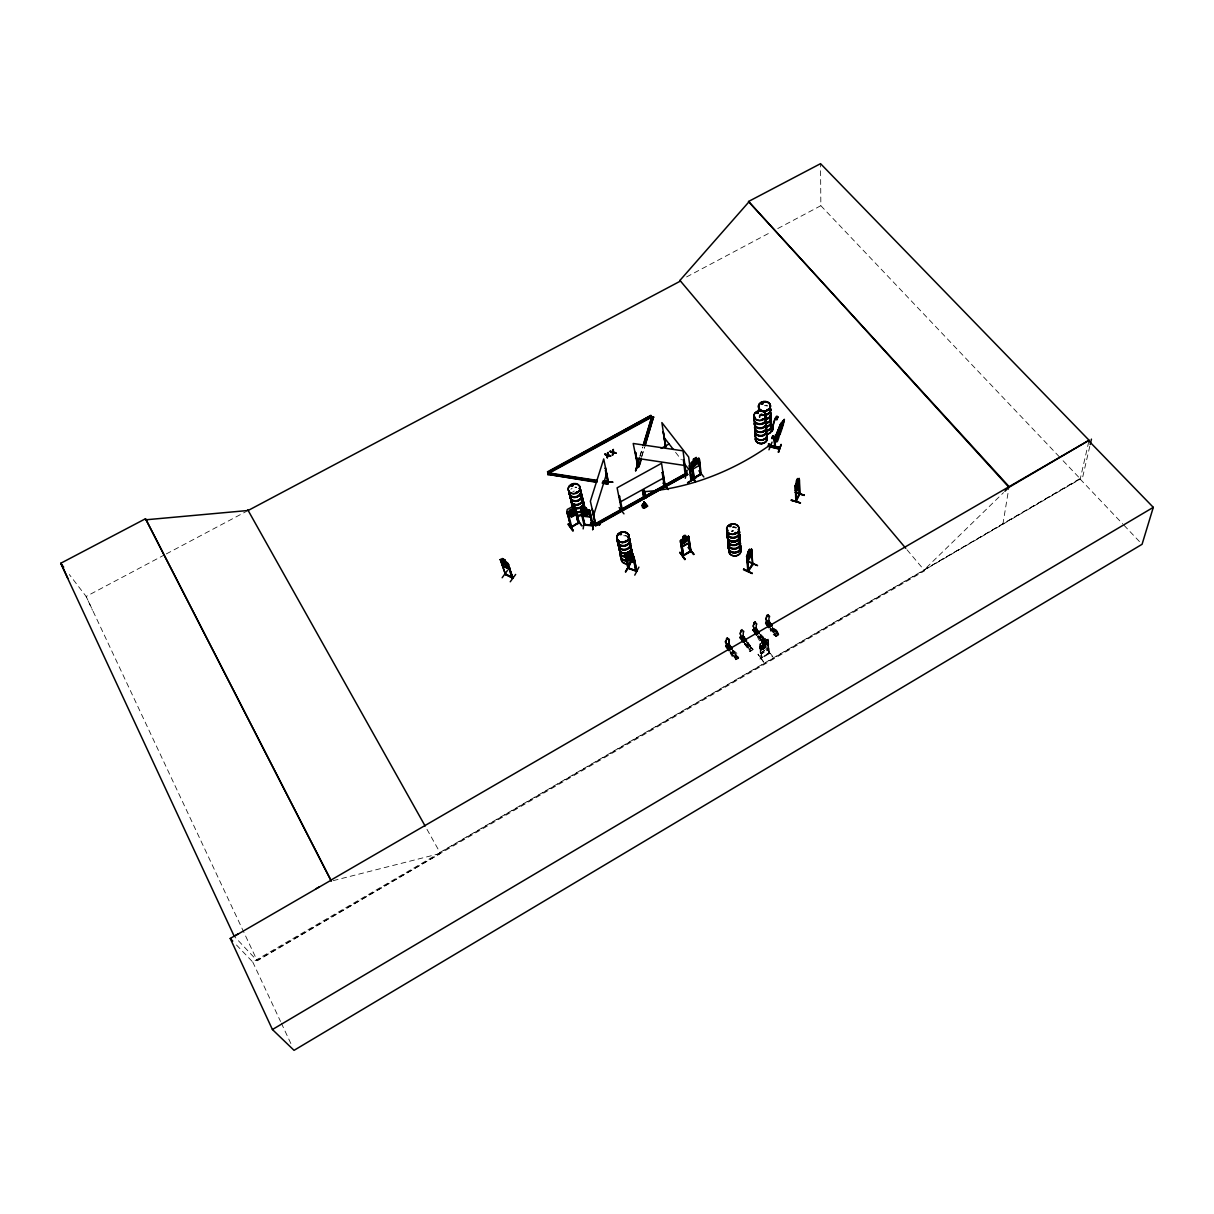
<?xml version="1.0" encoding="UTF-8"?>
<svg xmlns="http://www.w3.org/2000/svg" width="1214" height="1214" viewBox="0 0 1214 1214"><rect width="100%" height="100%" fill="white"/><g stroke="black" fill="none" stroke-linecap="round" stroke-linejoin="round"><path stroke-width="0.75" stroke-dasharray="5 3.75" d="M772.438 629.398L772.605 630.278M773.849 629.914L773.257 629.049M761.163 637.274L760.571 636.409M748.006 645.12L748.067 644.224M763.272 415.446L762.893 415.795M763.136 415.658L762.453 414.854L762.604 415.81M761.861 415.795L762.24 415.036M732.755 653.587L732.421 652.601M768.796 653.86L767.673 640.567L768.447 640.112L768.902 653.876M768.462 653.648C775.093 648.079 745.517 668.428 769.615 653.344M768.69 653.466L761.739 657.214M769.524 653.451L768.28 639.08L768.659 647.881M1002.885 524.236L1008.971 487.315M236.472 944.993L252.74 962.004L1080.187 479.12L1088.912 441.001M1089.777 446.342L1082.706 476.996L924.051 569.973L1003.568 492.565M641.69 456.252L644.391 447.298M641.766 456.692L644.467 447.754M639.93 455.978L642.631 447.04M640.006 456.434L642.707 447.496M760.252 651.523L761.33 652.525L767.961 648.579L768.659 646.394L767.825 648.488L761.33 652.358M768.659 646.394L767.961 648.579M768.341 639.156L759.661 644.057L760.237 652.783L761.375 653.876L767.931 649.854L768.75 647.836M767.718 645.529L768.477 643.466L759.964 648.579L760.966 647.441M760.07 648.488L761.163 649.505L767.855 645.62L768.629 643.511M772.954 630.339L773.864 629.656M761.163 637.016L759.903 637.562M764.319 645.894L761.709 646L763.636 646.789L761.906 649.793L764.228 646.789L766.793 646.88L764.82 646.076L766.489 643.223L764.425 645.985M733.666 653.436L733.605 652.404L732.543 652.555M759.22 417.343L759.721 415.962M758.113 654.467L763.712 662.009L758.082 654.225M761.648 649.338L763.166 649.778L767.127 646.076L766.747 639.975L765.275 640.264M765.776 649.475L767.096 647.35L766.884 644.361L765.442 644.664M764.972 640.597L759.661 644.057L761.011 658.367L761.497 657.108M746.762 644.376L748.082 644.3M759.843 636.622L759.782 637.517M759.918 647.214L768.432 642.16L760.875 646.045M730.069 652.267C734.182 664.695 745.305 658.17 733.135 650.34M730.282 652.009C736.868 662.252 739.296 661.721 731.01 651.736M736.367 659.248L730.691 651.918M738.643 657.851L737.869 658.428L732.361 650.916M749.918 651.448L753.226 649.505L747.627 642.085M745.335 643.435L750.92 650.871L750.115 651.265M750.115 651.068L750.935 650.856M746.686 642.616L752.68 649.839L746.898 642.373M747.46 642.039L752.786 649.763L747.141 642.358M757.354 636.455C761.603 648.443 771.892 643.041 760.647 634.527L766.201 641.978L765.215 642.54L759.645 635.104M765.412 642.358L759.858 634.846M774.456 628.655C784.79 637.32 772.423 639.308 770.055 629.095L775.716 636.47L776.641 635.939L770.981 628.564M772.332 627.759L777.946 635.15L778.918 634.588M778.705 634.573L774.001 628.913M762.711 644.953L761.421 646.334L765.624 645.12L766.96 643.01L765.457 643.374M761.406 647.623L764.213 643.906L766.793 644.042L764.79 643.192L766.489 640.339L764.198 643.162L761.648 643.086L763.606 643.906C759.509 648.443 764.41 646.986 762.529 643.253L765.366 641.569M735.608 659.779L736.337 659.263M738.84 657.882L738.082 658.17L732.588 650.674M762.969 643.875L763.925 643.329L758.371 635.878M777.977 635.15L772.529 627.577L778.371 634.907M747.991 645.029L746.671 644.634M760.662 415.051L761.831 414.004M762.847 645.484L765.503 643.921M760.92 647.411L762.847 646.318M767.521 643.481L765.503 644.74L765.275 641.675M762.832 646.774L765.473 645.195L765.685 648.2M763.075 648.488L765.715 646.925L765.306 640.81L762.635 642.358L763.045 649.763M426.979 829.329L440.485 853.396L257.247 960.775L234.241 936.313M766.838 649.369L772.817 656.698L767.157 649.187M439.954 852.456L1080.248 478.817L1061.78 459.362M767.339 639.186L765.336 640.355L765.245 638.518L762.438 640.279M761.937 657.351L761.815 657.958C760.859 639.338 759.084 641.675 761.102 658.322M760.101 645.347L760.89 644.892M768.644 640.385L767.673 640.567M762.862 645.393L765.533 643.83M767.187 649.187L772.332 656.986M774.016 628.291C766.778 634.3 774.987 622.205 778.735 634.619M735.062 652.95L732.179 654.513M746.519 646.303L749.387 644.634M759.509 638.776L762.362 637.107M763.257 638.321L760.404 639.869M775.958 630.961L773.106 632.494M765.215 638.716L762.544 640.279L761.193 643.192L761.633 650.613L763.151 651.038M764.289 639.687L761.421 641.235M774.137 633.966L776.99 632.312M686.593 276.929L771.118 232.071M777.749 228.566L820.846 205.697L820.543 163.662M164.649 554.798L86.148 596.453L69.304 574.51M166.318 553.918L246.472 511.367M761.178 657.836L761.679 657.062L761.967 657.867M761.557 657.609L760.692 644.619M333.213 880.651L440.485 853.396M757.582 636.197L763.378 643.632L757.733 636.242M776.657 635.924L770.602 628.776L775.852 636.227M760.328 652.722L761.451 653.785L767.931 649.854M760.101 648.337L761.224 649.414L767.855 645.62M820.846 205.697L1060.475 457.997M1080.187 479.12L1122.722 523.932M1124.012 525.283L1139.491 541.581M906.995 549.745L924.704 570.747L257.08 960.441L86.148 596.453L92.492 610.278M675.576 452.321L681.327 459.742M765.548 643.268L762.635 644.71M770.829 628.518L776.459 635.969M760.419 634.527L766.155 642.009M760.207 634.785L765.837 642.191M760.025 634.907L765.655 642.297M758.128 635.863L763.925 643.329L757.915 636.121M763.591 662.055L758.097 654.209M745.168 643.39L750.738 650.916M744.835 643.708L750.556 651.083M744.607 643.708L750.358 651.205M744.394 643.966L749.994 651.417M733.119 650.416L738.507 658.079L732.755 650.719M730.449 652.07L736.139 659.46M252.74 962.004L280.54 1021.46M281.329 1023.159L290.859 1043.539M733.059 655.727L735.957 654.179M734.075 657.108L736.959 655.56M747.414 647.411L750.282 645.863M748.431 648.777L751.299 647.229M762.969 640.188L764.699 639.186M768.31 643.526L768.599 647.79M772.195 631.28L775.048 629.747M623.662 535.738A6.191 5.205 -11.4 0 1 626.728 536.239M625.225 535.526A6.282 5.281 -11.4 0 1 626.728 535.951M732.922 527.574A6.252 5.266 -5.5 0 1 736.079 528.075M732.861 526.922A6.252 5.266 -5.5 0 1 736.018 527.422M732.907 527.286A6.343 5.326 -5.5 0 1 736.094 527.787M732.877 527.073A6.343 5.326 -5.5 0 1 736.079 527.589M731.632 531.277A6.313 5.326 -5.4 0 1 733.256 531.004M763.469 415.188A5.979 4.795 -4.7 0 1 760.708 414.141M764.38 405.673A5.979 4.795 -4.7 0 1 767.4 406.098M763.409 414.793A6.085 4.871 -4.7 0 1 761.922 414.414M765.928 405.188A6.085 4.871 -4.7 0 1 767.415 405.567M759.903 416.69A5.964 4.78 -4.7 0 1 759.236 415.583M759.342 417.055A5.918 4.75 -4.7 0 1 759.858 415.871M760.738 414.809A5.918 4.75 -4.7 0 1 761.906 413.974M759.327 417.449A5.964 4.795 -4.7 0 1 759.843 416.25M760.723 415.203A5.964 4.795 -4.7 0 1 761.906 414.353M763.424 414.475A5.994 4.795 -4.7 0 1 761.952 414.111M759.281 416.281A5.964 4.78 -4.7 0 0 759.949 417.388L759.129 416.038A6.055 4.856 -4.7 0 0 759.858 417.191M759.812 414.824A6.009 4.841 -4.9 0 1 762.847 415.249L762.847 415.097A6.1 4.902 -4.9 0 0 759.797 414.505M761.33 414.171A6.024 4.841 -4.9 0 1 762.802 414.551M759.782 414.293A6.1 4.902 -4.9 0 1 762.862 414.733M570.868 489.227A6.04 4.962 -13.4 0 1 572.113 488.347M575.102 487.482A6.04 4.962 -13.4 0 1 576.65 487.542M575.041 487.163A6.131 5.038 -13.4 0 1 576.62 487.239M572.902 491.64A6.009 4.962 -13.4 0 1 574.343 491.033M764.896 642.312L763.227 643.86L764.896 642.312M737.626 656.364L734.758 658.14L737.626 656.364M751.967 648.033L749.114 649.809L751.967 648.033M777.673 633.101L774.82 634.876L777.673 633.222M734.045 651.463L731.177 653.253L734.045 651.463M748.37 643.162L745.517 644.938L748.37 643.268M761.33 635.635L758.492 637.411L761.33 635.635M733.241 530.852A6.222 5.235 -5.4 0 0 731.647 531.14A6.237 5.251 -5.4 0 1 733.241 530.837M759.888 416.478A5.933 4.765 -4.6 0 0 759.372 417.677A5.918 4.75 -4.7 0 1 759.903 416.478M761.937 414.596A5.933 4.765 -4.6 0 0 760.753 415.431A5.918 4.75 -4.7 0 1 761.937 414.596"/><path stroke-width="1.5" d="M741.086 630.248L740.768 632.175A2.276 0.971 -36.3 0 0 740.54 634.133L741.344 638.078L743.241 636.986L743.241 632.57A2.276 0.971 -36.3 0 0 742.695 631.068L741.966 629.58M774.562 438.36L774.79 437.48M613.07 454.324L612.509 454.962L613.131 452.458L615.817 453.156L613.131 452.458M613.131 454.628L613.176 452.761M607.303 457.815L607.41 455.447L604.784 454.188L607.364 455.144L607.303 457.815L607.911 455.311L610.612 456.009L607.911 455.311M612.645 451.745L609.989 451.335L612.706 452.048L613.313 449.514L613.267 452.215L615.817 453.156M612.706 452.048L612.706 449.848M604.83 454.491L607.501 454.901L607.501 452.701M613.267 452.215L613.313 449.514M612.509 454.962L612.569 452.291L609.989 451.335M610.612 456.009L608.062 455.053L608.123 452.367M608.032 481.518L607.911 484.067L602.281 483.202M595.771 523.113L595.239 522.506L595.088 523.856L592.235 509.136L595.558 523.856M774.001 438.3C778.22 469.135 772.377 416.083 774.927 446.767M643.617 506.845L644.012 502.156L646.364 505.813L645.302 506.966L643.101 506.268L643.845 502.338M753.15 563.66L747.839 571.308L746.671 556.467L748.158 551.702C750.252 546.588 748.992 551.672 750.647 550.443L750.176 556.24L747.672 558.394M747.05 557.636L747.217 556.816L748.143 571.46L747.414 555.193L748.203 553.387M762.21 419.24L762.969 419.27L762.18 419.331M767.658 409.604L767.096 410.271M761.087 403.685L762.21 402.881L762.847 403.928M762.878 403.503L761.527 403.094L761.633 403.989M756.975 413.033L758.219 412.381M757.612 413.246L758.325 412.548M735.168 532.688L736.185 532.673L735.289 533.189M735.259 532.521L735.957 533.219M729.447 525.738L729.675 526.557M730.691 526.239L729.386 525.799M730.024 525.525L730.524 526.421M730.13 526.633L731.101 525.45M729.675 645.15L726.883 647.366L729.751 645.711L728.688 643.784L731.89 649.065C729.068 642.464 724.834 645.62 728.931 644.376M511.883 577.424L512.778 578.228L508.12 563.463L500.274 559.578L505.585 574.738L500.335 559.487M511.883 577.834L507.649 564.434L508.575 564.525L507.649 564.434M504.842 574.268L512.703 578.183L507.847 564.176M505.601 574.374L504.948 573.509M770.359 446.57L779.434 448.785L770.359 446.615M755.396 622.038L755.715 623.541A2.261 0.971 -36.5 0 1 756.246 625.043L756.185 629.489L754.289 630.582L753.545 626.606A2.261 0.971 -36.5 0 1 753.803 624.649L754.152 622.706M753.803 624.649L753.818 623.101M768.007 614.633L768.386 616.075A2.261 0.971 -36.8 0 1 768.978 617.683L768.857 622.16L766.96 623.252L766.292 619.246A2.261 0.971 -36.8 0 1 766.565 617.273L766.929 615.316M766.565 617.273L766.732 615.513M626.121 541.095L625.21 541.368L625.483 540.579M767.506 621.872C767.734 622.205 767.142 620.506 767.552 622.129M621.264 534.585L619.975 534.767L620.126 533.599M621.158 534.372L620.157 533.477M619.959 534.16L621.28 533.932M751.982 553.781L747.703 561.976L746.564 556.422M693.346 478.225L701.161 473.46L700.66 474.158M701.252 473.764L693.194 478.437M690.751 550.625L690.083 551.884L690.69 551.156M694.165 478.316L692.359 463.839L691.434 464.036L693.482 478.741L701.404 474.249M683.482 555.117L681.358 541.581L680.599 542.005L682.769 556.118L680.371 540.883M577.029 492.565L576.18 492.353L577.029 491.943M576.362 492.216L577.166 492.14M693.179 478.498L701.222 473.976M571.035 485.782L572.219 484.947L572.462 485.934M572.431 486.359L572.704 485.251M791.437 499.925L800.466 502.945L791.27 500.289M1008.971 487.315L1089.079 440.257L820.543 163.662L748.522 201.494L1008.971 487.315L1004.919 491.245M800.436 502.96L791.27 500.32M664.316 486.905L665.302 486.192L664.483 487.209L662.176 472.61L662.92 472.2L665.196 486.48M664.392 486.935L665.12 486.526L661.554 463.308L617.107 487.831L621.705 510.942L622.524 509.926L621.447 510.199M774.775 437.571L774.623 447.526L774.623 436.858M780.45 430.5C774.532 459.651 774.836 421.455 776.201 440.181M775.776 440.379L776.171 439.559M622.479 510.563L619.58 496.162L618.837 496.572L619.58 496.162M590.565 523.629L599.898 524.63L590.565 523.568M590.657 523.264L599.898 524.63M589.321 511.473L590.186 511.534L589.321 511.473L592.386 525.723L592.311 524.903L593.297 525.252M592.508 524.827L592.553 525.738L589.276 511.762M594.147 521.307L592.66 529.653L594.253 521.519M592.66 529.653L594.207 521.322M581.643 514.372L583.099 516.238L590.399 516.678L589.792 510.487L586.62 509.637M590.945 515.131L590.292 516.709L583.099 516.238M586.21 507.892C581.02 505.252 585.467 510.745 581.491 509.182L580.626 509.834M584.359 520.836L583.16 528.909M643.101 506.268L643.86 502.459M581.491 509.182L588.744 509.789M581.673 511.215L580.884 510.882L585.027 525.192L584.086 524.266M643.025 505.54L643.89 502.232M743.696 569.047L752.285 573.448L743.666 569.093M579.002 522.506L570.884 527.24M570.671 526.8L571.87 527.058L571.005 527.544L566.938 511.61M570.792 527.301L578.046 522.87M783.106 421.85C783.758 416.448 777.021 433.383 779.358 434.718C780.253 436.554 787.097 411.197 783.182 422.017L783.121 420.727M509.273 569.123L509.607 567.833M501.746 564.055L503.233 566.134L509.349 569.199L509.698 567.879M330.891 880.135L1089.079 440.257M1090.187 444.536L1091.447 439.119M795.777 500.669L799.495 494.447M799.465 493.506L795.792 501.185M795.731 486.222L796.126 501.473L796.551 500.32M799.95 494.022L799.176 494.523M799.905 494.098L799.465 479.621M571.748 512.551L569.897 515.373L571.126 512.46L568.789 511.458L571.612 511.747L573.569 508.757L572.249 511.822L574.465 512.854L571.824 512.505M699.81 463.308L699.127 465.523L692.951 469.059L691.859 467.663M686.092 474.037L685.136 473.612L686.244 474.279M687.23 470.258L685.257 478.27M683.376 459.696L684.226 459.818L683.376 459.696L685.151 474.446L686.168 474.553L683.042 450.849L633.207 443.489L637.957 467.329L635.62 452.564L634.785 452.443L635.529 452.837M682.207 546.77L688.611 543.053L689.279 540.943L688.672 543.128L682.207 546.77L680.508 542.521L688.808 537.878M798.903 485.812C799.98 477.557 797.461 495.069 795.352 490.668L795.2 485.858L797.689 481.002L796.612 486.662L796.505 483.324M795.731 484.386L795.2 485.858M637.957 464.416L635.559 470.759L637.805 463.095M635.59 470.728L638.2 462.898L636.015 470.546M647.563 506.268C642.843 496.116 638.534 513.977 647.623 506.041M770.237 446.934L779.282 449.134M603.783 481.184L612.994 482.231L603.722 481.017M639.383 457.769C633.359 470.425 639.899 470.713 641.144 458.042M644.922 445.508L653.557 416.888L651.812 416.63L548.424 473.035L547.544 471.791L650.886 415.446L651.888 417.1L643.253 445.705M638.534 467.436L641.235 458.482M644.998 445.963L653.557 416.888M595.163 523.795L595.27 522.581M643.177 445.25L651.812 416.63M636.758 467.162L638.928 460.015M1088.912 441.001L1153.3 507.346L1142.071 544.297L294.046 1050.338L272.422 1029.533L230.22 938.452L238.339 933.748M593.57 515.419L606.681 473.445M776.004 435.978L780.921 423.276L775.974 436.038M775.534 435.431L775.928 434.673M779.358 434.718L780.025 427.389M619.11 507.528L623.966 513.856M596.666 482.337L547.817 474.355L548.303 472.868L597.045 480.395M547.924 474.795L548.424 473.308L584.025 478.817M796.657 480.805L796.202 501.382L799.905 493.476M752.756 564.738L751.633 549.168L746.61 556.528M690.296 475.645L695.379 482.034M679.961 552.537L685.212 559.411L679.916 552.582M665.333 446.236L665.894 446.828L663.223 431.668L665.591 447.086L661.873 422.593L688.642 456.995L691.722 480.365L690.842 479.955L691.419 480.577L689.34 465.341L690.842 479.955M691.297 479.985L691.161 479.181M748.294 570.853L748.37 570.14M665.545 446.706L665.257 445.705M778.599 452.23L781.088 444.37L778.553 452.169M780.132 427.465L783.167 420.621M780.116 429.908L775.852 440.879L780.435 429.999M771.983 437.708L772.999 435.932L772.286 438.618M772.241 437.768L772.999 435.932M772.028 438.558L772.741 435.872M768.963 449.787L772.058 442.139M774.32 438.3L774.881 436.919M775.655 435.902L780.921 423.276M774.76 438.573L775.291 437.632M727.49 644.862L727.626 643.875L726.867 645.317M626.029 557.863L627.365 559.897L634.194 562.325L634.77 560.974M763.788 430.924L763.014 431.152M766.914 409.725L767.369 409.482M757.05 413.17L756.55 413.063M628.017 551.884L627.957 553.66M579.761 503.507L578.957 503.734M572.78 485.782L571.339 486.207M804.26 495.449L795.291 492.429L804.275 495.115M752.21 573.524L743.438 569.745M797.75 478.483C794.609 485.281 798.584 474.871 797.674 480.41L798.311 479.773L797.841 485.782L795.989 487.907M796.672 481.397L797.416 479.318M795.64 484.371L799.085 478.468L799.631 494.675M797.765 480.441L799.085 478.468M643.936 502.55L646.364 505.813M633.829 556.331L636.728 571.399L635.802 570.277M634.77 575.148L638.913 567.135M625.817 571.931L630.036 563.949M630.066 563.949L625.422 571.824L630.036 564.161M628.731 568.076L628.685 568.137M634.194 562.325L627.41 559.806L626.166 557.803M630.491 553.083L627.562 552.036M630.825 554.783L630.536 552.992L630.749 554.813M633.177 557.469L634.133 557.484L633.177 557.469L635.757 571.05M636.606 571.384L628.033 568.273L625.104 553.311L633.875 556.437L636.88 571.126L627.85 567.803L625.149 553.22M626.212 554.677L625.271 554.661L626.212 554.677L628.913 568.592M779.267 434.688L780.374 432.912M595.558 523.78L590.368 501.245L603.707 458.938L608.472 482.17M796.581 483.491L796.278 488.529L797.31 484.659L798.448 484.249L797.568 483.733L798.281 480.137L797.294 483.825L796.612 483.491M754.971 629.247L758.598 633.587M691.631 479.894L690.812 479.484M664.969 445.857L665.773 446.221M748.719 561.642L757.582 565.618L748.78 561.824M747.87 570.641L752.832 563.402M751.527 549.123L752.604 564.874L753.135 564.161L748.294 571.324M749.857 551.141L751.041 549.335M752.043 550.306L751.284 550.837M690.963 551.459L688.581 536.254L685.698 537.377L685.409 535.571M726.473 638.776L726.367 640.506A2.276 0.971 -36 0 0 726.169 642.434L727.034 646.364L728.946 645.256L728.886 640.871A2.276 0.971 -36 0 0 728.294 639.399L727.065 638.124M576.119 511.792L569.062 516.345L568 516.284L566.847 511.655L567.257 509.455L573.782 505.965L575.087 507.103L579.093 523.113L578.35 523.492L574.844 509.258L575.603 508.833L579.215 523.006M576.271 511.838L573.569 513.947L573.994 515.677M512.49 577.773L511.822 577.378M510.244 581.779L515.647 574.434M622.57 510.533L621.902 510.882M804.29 495.327L795.291 492.429M507.164 562.477L512.961 577.97L504.812 573.918M502.156 577.743L507.498 570.398M509.349 569.199L503.249 566.073L501.898 564.009M505.874 574.343L505.024 574.025M504.812 559.912L502.232 558.516L502.824 560.382L501.746 560.2L502.763 563.326L506.966 566.528L507.862 565.845L504.872 559.821M693.543 478.665L691.252 462.883L698.308 458.315L699.234 458.482L699.719 463.353M691.297 462.959L692.117 461.851M680.28 540.913L688.55 536.406M680.432 540.958L681.266 539.866M729.037 650.734L725.668 646.258L728.688 643.784M726.64 645.727L725.714 646.258M756.914 412.623L756.656 413.246M743.363 642.434L740.115 637.168L744.091 641.948M740.525 637.669L740.009 637.972M742.801 636.333L745.654 641.098M756.322 634.922L753.075 629.671L757.233 634.406L753.469 630.172M755.927 628.033L759.16 633.268M766.125 622.843L769.919 627.046M768.401 621.522L768.583 620.703L771.831 625.923M572.113 486.177L572.629 485.13M748.568 202.283L679.855 280.51L680.356 281.102L248.142 510.487L146.135 519.774L145.468 518.757L60.7 563.296L234.241 936.313L330.845 880.347L331.407 881.121L146.135 519.774M752.574 564.373L752.771 563.493M573.676 513.962L574.753 512.551L573.964 509.319L572.249 508.681L569.685 510.092L568.653 512.247L569.457 515.464L570.975 515.282L571.445 517.073M693.619 458.968L692.587 462.139L693.012 465.493L694.514 466.176L698.156 462.595L697.762 459.226L696.35 459.378L696.214 457.45L696.426 459.271M753.879 622.797L754.865 622.221M683.057 538.758L681.752 540.109L682.222 543.311L683.801 543.918L687.564 540.321L687.109 537.104L685.652 537.301M635.62 452.564L637.957 467.299M748.203 570.884L747.217 556.816M774.32 437.708L775.23 437.935M568.425 523.826L573.22 530.746L568.471 523.795M690.629 475.418L695.743 481.563M572.765 530.973L568.106 524.281L573.145 530.457M684.757 559.639L679.977 552.279M683.497 555.708L681.358 541.581M740.13 547.909L740.1 547.924A6.161 5.205 -5.3 0 1 735.988 555.997A6.161 5.205 -5.3 0 1 728.916 549.912M701.252 474.325L699.416 459.56L698.687 459.969L700.569 474.143M726.594 638.473L727.626 638.018M726.412 645.757L729.963 650.203M578.137 522.566L578.486 523.401L574.844 509.258M766.565 622.615L765.579 623.161L768.932 627.608M768.583 621.34L772.195 625.711L768.371 620.824M593.16 525.267L589.913 510.396L588.729 509.759M584.071 524.797L593.464 525.48M690.812 551.035L682.541 555.86L689.856 551.293M620.233 533.826L621.598 534.084M758.067 413.2L757.035 413.382M571.597 485.084L571.415 485.888M685.242 473.627L686.077 473.748M685.364 473.566L685.318 474.462M637.138 466.343L637.972 466.434M637.229 466.874L638.124 466.965M643.374 504.857L646.273 505.085M754.304 622.403L755.305 622.114M272.422 1029.533L1153.3 507.346M754.015 628.609L754.182 629.671L754.896 628.093M766.762 622.221L767.567 620.764L771.224 626.272M727.717 643.997L726.761 644.376M767.658 620.885L766.702 621.264M725.82 645.453L729.219 650.567M746.564 640.567L742.756 635.65L746.382 640.597M768.629 621.264C762.62 623.04 768.007 622.661 769.737 627.077M741.238 637.168L742.118 636.667M741.268 637.987L743.165 636.88M754.213 630.491L756.11 629.383M768.781 622.054L766.884 623.146L766.292 619.246M769.6 622.038C762.832 625.043 771.467 624.087 768.583 620.703M316.277 888.602L319.525 886.721M682.921 556.027L690.918 551.399L688.824 537.316L688.065 537.756L690.083 551.884L688.065 537.756M688.338 547.529L693.968 554.403L688.733 547.544M680.781 542.248L681.54 541.823M693.224 477.83L694.165 478.27M695.576 477.967L687.534 482.762L695.622 478.24M663.254 483.111L668.231 489.576L663.208 483.096M698.885 470.774L703.877 477.011M682.769 537.089C685.379 532.096 686.441 539.911 685.485 535.45M681.221 539.835L683.118 538.834L682.814 537.028M663.087 472.428L662.176 472.61M696.259 457.526L693.528 458.968L693.801 460.834M661.129 448.406L669.126 443.975M594.739 524.053L686.669 473.065L687.64 474.325L595.755 525.783L594.739 524.053L595.755 525.783M596.484 523.583L686.669 473.065M643.784 498.241L645.772 497.907L643.784 498.241L642.54 491.184L644.148 490.289L645.772 497.907M595.664 525.359L687.64 474.325M577.242 519.273L581.946 525.92L576.787 519.228M570.762 526.739L571.172 527.498L579.048 522.718M619.944 502.141L663.785 477.861M644.558 490.835L642.95 491.731L644.194 498.787M567.575 513.598L568.167 512.945L567.408 513.355L571.05 527.483M567.636 514.812L575.861 510.275M604.784 454.188L607.501 454.901M549.289 471.336L650.886 415.446M547.544 471.791L548.531 473.475L651.888 417.1L653.633 417.343M628.124 567.499L628.867 567.803M682.875 555.572L683.588 555.208M693.953 478.043L692.177 463.611M762.498 404.125L761.436 404.095M572.249 485.995L571.551 486.086M757.126 412.441L758.052 412.229M798.66 478.695L799.191 494.72M583.631 509.394L582.204 509.865L582.963 513.097L584.845 514.584L587.743 514.797L588.987 513.522L586.241 507.801M625.104 553.311L626.105 553.053M500.274 559.578L501.124 559.426M584.86 525.176L581.734 510.942M593.206 525.783L584.04 525.116L580.535 509.713M628.063 553.751L626.712 553.796L627.35 556.968L631.796 559.806L632.995 558.971L632.373 555.815L630.794 554.722M740.768 637.456L744.273 641.903M740.419 637.729L743.727 642.236M753.712 629.975L756.686 634.725M627.684 551.991L628.017 553.842M585.042 524.509L592.341 525.04M584.207 525.131L593.342 525.434M638.078 466.904L637.335 467.208M604.982 468.452L605.513 467.8L608.244 482.777L602.66 481.26M635.787 458.148L684.984 465.539M636.682 466.722L638.458 466.98M587.773 479.393L597.136 480.835M604.633 481.988L608.381 482.565M547.817 474.355L596.909 481.943M602.356 482.793L607.911 484.067M590.626 522.931L599.822 524.418M644.073 508.211L641.827 505.13M698.278 458.391L699.234 458.482M783.06 420.59L783.334 424.9M779.767 447.632L770.738 445.401L779.934 447.556M770.723 445.432L779.798 447.829M783.076 421.986L780.192 430.985L783.151 423.701L783.303 424.961M796.445 482.747L796.43 480.911M627.987 567.909L636.773 571.05M610.035 451.638L612.569 452.291M613.207 451.912L615.756 452.852M610.551 455.705L608.062 455.053M571.673 526.77L568.167 512.945M748.097 551.733L748.234 553.463M778.22 452.094L781.179 444.643M505.798 574.116L511.974 577.181M775.943 435.416L776.216 440.925M768.128 446.357C772.286 448.163 767.43 443.368 768.128 446.357A175.226 116.392 -28 0 1 642.95 491.731L642.54 491.184M582.69 510.183L585.027 512.141L583.448 514.038L585.74 512.551L588.82 514.433L586.316 512.217L587.864 510.441L585.603 511.777L582.69 510.183A6.04 5.008 -13.4 0 0 583.737 504.189M573.676 505.98L575.057 507.24M230.22 938.452L232.724 941.078M748.522 201.494L1009.077 486.602M905.781 548.303L679.961 280.449L680.447 281.056M746.959 560.989L747.703 561.976M699.416 459.56L698.687 459.969M650.962 415.901L651.888 417.1M664.073 437.45L673.269 449.347M683.619 462.716L690.523 471.639M686.729 473.506L687.701 474.765M60.7 563.296L63.689 567.196M768.386 614.967L768.462 616.166M688.277 547.529L693.619 554.57M771.649 626.029L768.067 621.583L771.285 626.242M765.746 622.342L769.555 627.259M769.373 627.365L765.791 622.919L769.008 627.577M688.581 536.254L689.127 540.913M755.7 628.154L759.463 633.086M755.563 628.958L758.962 633.374M755.412 628.898L758.78 633.42M753.075 629.671L756.868 634.603M753.12 630.248L756.489 634.755M740.661 630.992L740.768 632.175M742.695 636.394L746.2 640.78M742.467 636.394L746.018 640.886M741.147 636.212L741.162 637.047M740.115 637.168L743.909 642.115M728.294 639.399L728.218 639.292A2.276 0.971 -36 0 1 728.81 640.764L728.886 640.871M726.367 640.506L726.291 640.4A2.276 0.971 -36 0 0 726.093 642.343L726.958 646.258L728.87 645.15L728.81 640.764M728.461 643.921L732.254 648.853M728.172 644.664L731.511 649.217M727.732 644.816L731.344 649.384M574.055 515.601L571.369 517.194L570.899 515.389L568 516.284M644.285 502.171L645.757 504.523M247.762 509.789L425.128 826.021M795.398 490.577L795.944 491.624M145.468 518.757L330.845 880.347M61.459 564.282L67.847 578.35M644.315 502.49L646 506.511M644.148 502.141L644.953 504.265M502.338 558.622L502.884 560.307M644.209 502.566L645.302 506.966M583.221 507.649L583.615 509.47M605.346 470.182L607.895 482.823M633.329 557.196L635.999 570.808M644.148 490.289L645.059 495.6M748.355 551.535L749.372 550.063M749.675 549.229L749.766 551.095M644.073 502.596L644.422 507.103M783.91 420.272L783.637 422.184L783.591 421.091M644.012 502.156L644.088 504.387M795.337 485.828L795.807 501.367M629.763 541.869A6.161 5.19 -11.4 0 1 625.347 549.957A6.161 5.19 -11.4 0 1 618.563 543.842M629.793 541.596A6.252 5.266 -11.4 0 1 625.316 549.805A6.252 5.266 -11.4 0 1 618.427 543.614M629.444 544.206A6.161 5.19 -11.4 0 1 629.899 551.232A6.161 5.19 -11.4 0 1 621.705 552.689A6.161 5.19 -11.4 0 1 619.838 545.905M629.398 543.918A6.161 5.19 -11.4 0 1 629.838 550.959A6.161 5.19 -11.4 0 1 621.644 552.4A6.161 5.19 -11.4 0 1 619.793 545.617M628.033 536.709A6.282 5.281 -11.4 0 1 628.806 543.462A6.282 5.281 -11.4 0 1 621.067 545.739A6.282 5.281 -11.4 0 1 617.623 539.76M629.641 541.216A6.176 5.205 -11.4 0 1 625.21 549.305A6.176 5.205 -11.4 0 1 618.427 543.204M628.017 536.983A6.191 5.205 -11.4 0 1 628.776 543.644A6.191 5.205 -11.4 0 1 621.158 545.89A6.191 5.205 -11.4 0 1 617.759 540.002M627.987 536.512A6.282 5.281 -11.4 0 1 628.776 543.265A6.282 5.281 -11.4 0 1 621.037 545.541A6.282 5.281 -11.4 0 1 617.592 539.562M627.896 536.345A6.191 5.205 -11.4 0 1 628.655 543.007A6.191 5.205 -11.4 0 1 621.022 545.238A6.191 5.205 -11.4 0 1 617.623 539.35M631.887 552.704A6.1 5.16 -11.4 0 1 632.555 556.604M629.763 559.927A6.1 5.16 -11.4 0 1 623.025 559.988A6.1 5.16 -11.4 0 1 620.809 554.661M631.917 552.446A6.191 5.235 -11.4 0 1 632.585 556.391M629.763 559.775A6.191 5.235 -11.4 0 1 622.934 559.836A6.191 5.235 -11.4 0 1 620.673 554.419M631.538 554.813A6.085 5.16 -11.4 0 1 633.162 559.715M632.57 561.005A6.085 5.16 -11.4 0 1 625.043 563.691A6.085 5.16 -11.4 0 1 621.447 557.787M631.477 554.631A6.07 5.144 -11.4 0 1 633.116 559.517M631.583 561.93A6.07 5.144 -11.4 0 1 624.299 563.22A6.07 5.144 -11.4 0 1 621.416 557.575M629.474 544.418A6.131 5.175 -11.4 0 1 629.914 551.414A6.131 5.175 -11.4 0 1 621.75 552.856A6.131 5.175 -11.4 0 1 619.899 546.103M630.187 547.635A6.207 5.251 -11.4 0 1 630.278 555.101M627.517 556.634A6.207 5.251 -11.4 0 1 619.701 552.036M631.766 552.067A6.1 5.16 -11.4 0 1 631.841 557.256M629.641 559.305A6.1 5.16 -11.4 0 1 622.888 559.366A6.1 5.16 -11.4 0 1 620.673 554.024M631.887 552.249A6.191 5.235 -11.4 0 1 632.555 556.194M629.717 559.578A6.191 5.235 -11.4 0 1 622.281 559.214A6.191 5.235 -11.4 0 1 621.234 552.931M631.143 548.47A6.207 5.251 -11.4 0 1 630.248 554.904M625.878 556.725A6.207 5.251 -11.4 0 1 619.656 551.839M631.022 548.288A6.131 5.175 -11.4 0 1 630.142 554.631M625.832 556.437A6.131 5.175 -11.4 0 1 619.686 551.611M738.871 533.492A6.313 5.326 -5.4 0 1 737.824 540.321A6.313 5.326 -5.4 0 1 729.705 540.837A6.313 5.326 -5.4 0 1 727.96 534.206M739.114 537.043A6.222 5.251 -5.4 0 1 734.971 545.162A6.222 5.251 -5.4 0 1 727.823 539.046M727.823 538.788A6.191 5.22 -5.4 0 0 734.94 544.889A6.191 5.22 -5.4 0 0 739.068 536.8A6.222 5.251 -5.4 0 1 734.956 545.01A6.222 5.251 -5.4 0 1 727.808 538.879M738.522 529.577A6.343 5.326 -5.5 0 1 737.459 536.421A6.343 5.326 -5.5 0 1 729.326 536.952A6.343 5.326 -5.5 0 1 727.565 530.29M738.461 529.85A6.252 5.266 -5.5 0 1 737.429 536.588A6.252 5.266 -5.5 0 1 729.402 537.119A6.252 5.266 -5.5 0 1 727.672 530.548M738.84 533.295A6.313 5.326 -5.4 0 1 737.793 540.124A6.313 5.326 -5.4 0 1 729.69 540.64A6.313 5.326 -5.4 0 1 727.945 533.993M738.491 529.38A6.343 5.326 -5.5 0 1 737.444 536.224A6.343 5.326 -5.5 0 1 729.311 536.755A6.343 5.326 -5.5 0 1 727.55 530.093M738.4 529.183A6.252 5.266 -5.5 0 1 737.368 535.935A6.252 5.266 -5.5 0 1 729.341 536.467A6.252 5.266 -5.5 0 1 727.596 529.896M739.796 544.752A6.161 5.22 -5.3 0 1 738.78 551.444A6.161 5.22 -5.3 0 1 730.858 551.945A6.161 5.22 -5.3 0 1 729.159 545.435M739.842 544.494A6.252 5.281 -5.3 0 1 738.81 551.277A6.252 5.281 -5.3 0 1 730.798 551.793A6.252 5.281 -5.3 0 1 729.053 545.177M740.054 547.742A6.131 5.19 -5.3 0 1 735.957 555.769A6.131 5.19 -5.3 0 1 728.916 549.699M739.736 544.115A6.161 5.22 -5.3 0 1 738.719 550.807A6.161 5.22 -5.3 0 1 730.798 551.308A6.161 5.22 -5.3 0 1 729.083 544.798M739.827 544.297A6.252 5.281 -5.3 0 1 738.795 551.08A6.252 5.281 -5.3 0 1 730.767 551.596A6.252 5.281 -5.3 0 1 729.037 544.995M739.129 537.377A6.191 5.22 -5.4 0 1 734.986 545.465A6.191 5.22 -5.4 0 1 727.869 539.365M740.13 542.142A6.191 5.22 -5.4 0 1 733.711 549.107A6.191 5.22 -5.4 0 1 728.764 541.611M740.206 541.899A6.267 5.296 -5.4 0 1 733.681 548.971A6.267 5.296 -5.4 0 1 728.673 541.353M740.085 541.505A6.191 5.22 -5.4 0 1 733.651 548.47A6.191 5.22 -5.4 0 1 728.703 540.974M769.995 411.576A6.055 4.856 -4.7 0 1 770.329 416.432A6.055 4.856 -4.7 0 1 765.245 419.24M770.146 415.507A5.964 4.795 -4.7 0 1 770.465 420.302A5.964 4.795 -4.7 0 1 765.473 423.064M770.116 415.203A5.964 4.795 -4.7 0 1 770.45 419.983A5.964 4.795 -4.7 0 1 765.457 422.76M770.389 408.784A5.994 4.795 -4.7 0 1 765.017 415.249M758.72 410.878A5.994 4.795 -4.7 0 1 759.372 408.42M770.45 408.299A6.085 4.871 -4.7 0 1 765.002 414.854M758.613 410.423A6.085 4.871 -4.7 0 1 759.266 407.934M770.359 408.086A5.994 4.81 -4.7 0 1 764.987 414.535M758.962 411.394A5.994 4.81 -4.7 0 1 759.327 407.722M770.571 412.274A5.979 4.795 -4.7 0 1 765.215 418.724M770.617 412.972A5.979 4.795 -4.7 0 1 765.26 419.407M771.406 427.191A5.918 4.765 -4.6 0 1 765.928 431.137M770.556 423.625A5.918 4.765 -4.6 0 1 771.512 425.947M770.617 423.352A5.994 4.826 -4.6 0 1 770.951 428.178A5.994 4.826 -4.6 0 1 765.928 430.97M770.344 419.528A5.933 4.78 -4.6 0 1 770.678 424.293A5.933 4.78 -4.6 0 1 765.7 427.055M770.526 422.942A5.918 4.765 -4.6 0 1 770.844 427.707A5.918 4.765 -4.6 0 1 765.897 430.454M770.602 423.14A5.994 4.826 -4.6 0 1 770.936 427.965A5.994 4.826 -4.6 0 1 765.913 430.758M770.389 419.042A6.024 4.841 -4.6 0 1 770.723 423.868A6.024 4.841 -4.6 0 1 765.67 426.66M770.313 418.83A5.933 4.78 -4.6 0 1 770.632 423.61A5.933 4.78 -4.6 0 1 765.655 426.357M771.391 427.92A5.888 4.75 -4.5 0 1 766.11 434.293M771.421 428.132A5.903 4.765 -4.5 0 1 766.125 434.536M765.397 421.015A5.994 4.826 -4.8 0 1 761.482 428.527A5.994 4.826 -4.8 0 1 754.531 422.958M765.624 424.657A5.979 4.826 -4.8 0 1 764.683 430.849A5.979 4.826 -4.8 0 1 757.02 431.395A5.979 4.826 -4.8 0 1 755.29 425.386M765.594 424.339A5.979 4.826 -4.8 0 1 764.668 430.545A5.979 4.826 -4.8 0 1 756.99 431.091A5.979 4.826 -4.8 0 1 755.275 425.082M765.215 416.569A6.1 4.902 -4.9 0 1 764.274 422.867A6.1 4.902 -4.9 0 1 756.443 423.428A6.1 4.902 -4.9 0 1 754.698 417.328M765.366 420.317A5.994 4.826 -4.8 0 1 761.436 427.829A5.994 4.826 -4.8 0 1 754.486 422.275M765.154 416.857A6.009 4.841 -4.9 0 1 761.224 424.369A6.009 4.841 -4.9 0 1 754.258 418.8M765.442 420.53A6.085 4.886 -4.8 0 1 761.466 428.132A6.085 4.886 -4.8 0 1 754.425 422.502M765.199 416.356A6.1 4.902 -4.9 0 1 764.259 422.654A6.1 4.902 -4.9 0 1 756.428 423.216A6.1 4.902 -4.9 0 1 754.683 417.115M765.124 416.144A6.024 4.841 -4.9 0 1 764.183 422.366A6.024 4.841 -4.9 0 1 756.474 422.912A6.024 4.841 -4.9 0 1 754.729 416.903M765.837 428.648A5.949 4.81 -4.8 0 1 764.911 434.824A5.949 4.81 -4.8 0 1 757.278 435.371A5.949 4.81 -4.8 0 1 755.563 429.377M765.882 428.163A6.04 4.871 -4.8 0 1 764.941 434.415A6.04 4.871 -4.8 0 1 757.202 434.976A6.04 4.871 -4.8 0 1 755.457 428.906M765.791 427.965A5.949 4.81 -4.8 0 1 764.881 434.126A5.949 4.81 -4.8 0 1 757.233 434.673A5.949 4.81 -4.8 0 1 755.518 428.694M765.609 424.87A5.964 4.81 -4.8 0 1 764.683 431.046A5.964 4.81 -4.8 0 1 757.035 431.592A5.964 4.81 -4.8 0 1 755.32 425.598M766.793 433.368A6.009 4.871 -4.7 0 1 760.617 439.923A6.009 4.871 -4.7 0 1 755.73 432.988M766.732 433.838A5.933 4.795 -4.7 0 1 760.647 440.287A5.933 4.795 -4.7 0 1 755.836 433.459M766.808 433.58A6.009 4.871 -4.7 0 1 760.632 440.121A6.009 4.871 -4.7 0 1 755.745 433.186M766.914 437.01A5.903 4.78 -4.7 0 1 761.618 443.429A5.903 4.78 -4.7 0 1 755.533 437.814M581.187 493.567A6.024 4.962 -13.4 0 1 577.5 501.154A6.024 4.962 -13.4 0 1 570.034 496.814M581.202 493.294A6.116 5.038 -13.4 0 1 577.469 501.003A6.116 5.038 -13.4 0 1 569.882 496.602M580.99 495.737A6.009 4.962 -13.4 0 1 581.612 502.11A6.009 4.962 -13.4 0 1 574.192 504.28A6.009 4.962 -13.4 0 1 571.005 498.651M579.321 488.362A6.131 5.038 -13.4 0 1 579.958 494.842A6.131 5.038 -13.4 0 1 572.386 497.042A6.131 5.038 -13.4 0 1 569.154 491.336M581.036 492.899A6.024 4.962 -13.4 0 1 577.348 500.502A6.024 4.962 -13.4 0 1 569.867 496.162M579.321 488.635A6.04 4.977 -13.4 0 1 579.943 495.024A6.04 4.977 -13.4 0 1 572.477 497.209A6.04 4.977 -13.4 0 1 569.29 491.579M581.157 493.096A6.116 5.038 -13.4 0 1 576.65 500.972A6.116 5.038 -13.4 0 1 570.064 495.069M579.275 488.149A6.131 5.038 -13.4 0 1 579.913 494.629A6.131 5.038 -13.4 0 1 572.34 496.845A6.131 5.038 -13.4 0 1 569.093 491.124M580.11 488.954A6.055 4.977 -13.4 0 1 575.648 496.754A6.055 4.977 -13.4 0 1 569.123 490.911M583.767 504.645A5.964 4.932 -13.4 0 1 584.344 508.393M583.737 509.637A5.964 4.932 -13.4 0 1 582.796 510.73M581.567 511.61A5.964 4.932 -13.4 0 1 575.648 512.005M581.506 511.246A6.04 5.008 -13.4 0 1 575.497 511.64M581.02 495.904A6.009 4.962 -13.4 0 1 581.658 502.277A6.009 4.962 -13.4 0 1 574.222 504.447A6.009 4.962 -13.4 0 1 571.035 498.817M581.081 496.238A5.994 4.947 -13.4 0 1 581.703 502.596A5.994 4.947 -13.4 0 1 574.313 504.751A5.994 4.947 -13.4 0 1 571.141 499.151M581.931 499.546A6.07 5.008 -13.4 0 1 582.417 506.162A6.07 5.008 -13.4 0 1 574.617 507.998M573.372 507.27A6.07 5.008 -13.4 0 1 571.87 502.49M583.615 504.007A5.964 4.932 -13.4 0 1 582.644 510.092A5.964 4.932 -13.4 0 1 575.482 511.352M581.931 499.819A5.979 4.947 -13.4 0 1 582.401 506.359A5.979 4.947 -13.4 0 1 574.708 508.15M572.553 506.466A5.979 4.947 -13.4 0 1 572.598 501.473M581.885 499.349A6.07 5.008 -13.4 0 1 582.523 505.783A6.07 5.008 -13.4 0 1 575.041 507.968A6.07 5.008 -13.4 0 1 571.809 502.293M581.779 499.166A5.994 4.947 -13.4 0 1 582.401 505.525A5.994 4.947 -13.4 0 1 575.011 507.68A5.994 4.947 -13.4 0 1 571.84 502.065M581.051 496.025A6.009 4.962 -13.4 0 1 581.673 502.399A6.009 4.962 -13.4 0 1 574.252 504.554A6.009 4.962 -13.4 0 1 571.066 498.939M582.325 514.812A5.949 4.932 -13.4 0 1 573.691 512.369M574.237 513.401A5.949 4.932 -13.4 0 0 582.295 514.675A5.903 4.902 -13.4 0 1 574.252 513.294M502.004 560.473L504.311 563.235L503.203 564.343L504.948 563.842L507.756 566.589L505.388 563.751L506.42 562.659L504.751 563.129L502.004 560.473M780.663 430.454L782.939 424.672L782.028 425.886C785.868 414.763 778.083 432.791 781.588 426.994L780.678 430.348M747.748 554.935L748.977 555.344L748.036 559.001L749.341 555.223L750.92 554.768L749.66 554.328L750.571 550.868L749.296 554.419L747.748 554.935M693.012 462.033L694.954 463.156L693.452 466.267L695.546 463.232L698.065 463.672L696.062 462.519L697.519 459.575L695.485 462.397L693.012 462.033M768.477 443.945L770.708 444.855L768.477 443.945M627.031 554.039L629.262 556.649L627.744 557.97L629.929 557.226L632.782 559.76L630.476 557.074L631.917 555.784L629.823 556.482L627.168 554.07M773.272 428.375L772.013 431.425L772.453 430.378A8.164 1.7 -75.8 0 1 774.79 419.255A8.164 1.7 -75.8 0 1 777.613 417.753L778.037 416.721L776.717 419.938L777.142 418.891A6.814 1.411 -75.8 0 0 774.79 420.15A6.814 1.411 -75.8 0 0 772.832 429.437L773.272 428.375M782.757 422.791L780.981 429.043L782.757 422.791M749.812 551.672L748.249 553.963L748.507 557.165L750.07 554.874L749.812 551.672M741.344 638.397L743.985 636.88L741.344 638.397M754.304 630.901L756.929 629.383L754.304 630.901M686.183 541.095L683.603 542.537L683.148 539.335L685.728 537.878L686.183 541.095M695.789 458.725L694.18 459.62L695.789 458.725M696.426 459.985L693.922 461.381L694.347 464.734L696.836 463.338L696.426 459.985M684.984 536.118L683.406 537.635L684.984 536.118M573.281 514.994L571.779 516.466L573.281 514.994M572.598 510.077L570.034 511.489L570.823 514.706L573.387 513.31L572.598 510.077M585.694 508.105L583.813 507.968L585.694 508.105M586.681 510.183L583.767 509.971L584.526 513.203L587.424 513.416L586.681 510.183M630.02 553.129L628.26 552.507L630.02 553.129M630.901 555.284L628.169 554.312L628.806 557.484L631.523 558.455L630.901 555.284M504.463 559.897L502.869 559.123L504.463 559.897M505.525 562.082L503.066 560.853L504.083 563.979L506.542 565.193L505.525 562.082M619.899 541.839A6.207 5.22 -11.5 0 0 629.095 536.679A6.222 5.235 -11.5 0 0 619.777 532.734A6.222 5.235 -11.5 0 0 619.884 541.839A6.222 5.235 -11.5 0 0 629.14 536.8A6.222 5.235 -11.5 0 0 619.808 532.87A6.207 5.22 -11.5 0 0 619.899 541.839M629.095 536.679A6.207 5.22 -11.5 0 0 619.777 532.749A6.222 5.235 -11.5 0 0 619.914 541.975A6.222 5.235 -11.5 0 0 629.11 536.679M619.959 542.142A6.191 5.205 -11.5 0 0 629.156 536.998A6.191 5.205 -11.5 0 0 619.853 533.083A6.191 5.205 -11.5 0 0 619.959 542.142M737.778 540.488A6.222 5.235 -5.4 0 0 738.795 533.765A6.237 5.251 -5.4 0 1 737.778 540.488A6.237 5.251 -5.4 0 1 729.781 541.004A6.237 5.251 -5.4 0 1 728.051 534.463A6.222 5.235 -5.4 0 0 729.796 541.004A6.222 5.235 -5.4 0 0 737.778 540.488M729.948 533.796A6.282 5.281 -5.5 0 0 739.114 528.591A6.282 5.281 -5.5 0 0 729.462 524.66A6.282 5.281 -5.5 0 0 729.948 533.796M729.978 533.963A6.267 5.266 -5.5 0 0 739.114 528.788A6.267 5.266 -5.5 0 0 729.493 524.873A6.267 5.266 -5.5 0 0 729.978 533.963M737.717 539.835A6.222 5.235 -5.4 0 0 738.749 533.113A6.237 5.251 -5.4 0 1 737.717 539.835A6.237 5.251 -5.4 0 1 729.72 540.367A6.237 5.251 -5.4 0 1 727.99 533.811A6.222 5.235 -5.4 0 0 729.72 540.351A6.222 5.235 -5.4 0 0 737.717 539.835M761.739 410.62A6.024 4.826 -4.8 0 0 770.48 405.779A6.024 4.826 -4.8 0 0 761.163 402.289A6.024 4.826 -4.8 0 0 761.739 410.62A6.024 4.826 -4.8 0 0 770.48 405.916A6.024 4.826 -4.8 0 0 761.178 402.426A6.024 4.826 -4.8 0 0 761.755 410.757M761.77 410.954A6.009 4.795 -4.8 0 0 770.465 406.129A6.009 4.795 -4.8 0 0 761.193 402.653A6.009 4.795 -4.8 0 0 761.77 410.954M770.465 420.499A5.949 4.78 -4.7 0 0 770.131 415.734A5.918 4.75 -4.7 0 1 770.435 420.484A5.949 4.78 -4.7 0 1 765.488 423.246A5.918 4.75 -4.7 0 0 770.435 420.484M757.141 419.998A6.04 4.856 -4.9 0 0 765.913 415.127A6.04 4.856 -4.9 0 0 756.58 411.607A6.04 4.856 -4.9 0 0 757.141 419.998M757.172 420.181A6.024 4.826 -4.9 0 0 765.897 415.34A6.024 4.826 -4.9 0 0 756.61 411.834A6.024 4.826 -4.9 0 0 757.172 420.181M761.633 443.671A5.918 4.795 -4.7 0 0 766.929 437.237A5.918 4.795 -4.7 0 1 761.633 443.671A5.918 4.795 -4.7 0 1 755.533 438.042A5.918 4.795 -4.7 0 0 761.633 443.671M571.066 493.081A6.085 4.993 -13.4 0 0 580.14 488.089A6.085 4.993 -13.4 0 0 571.126 484.356A6.085 4.993 -13.4 0 0 571.066 493.081M571.157 493.385A6.055 4.977 -13.4 0 0 580.186 488.407A6.055 4.977 -13.4 0 0 571.217 484.69A6.055 4.977 -13.4 0 0 571.157 493.385"/></g></svg>
